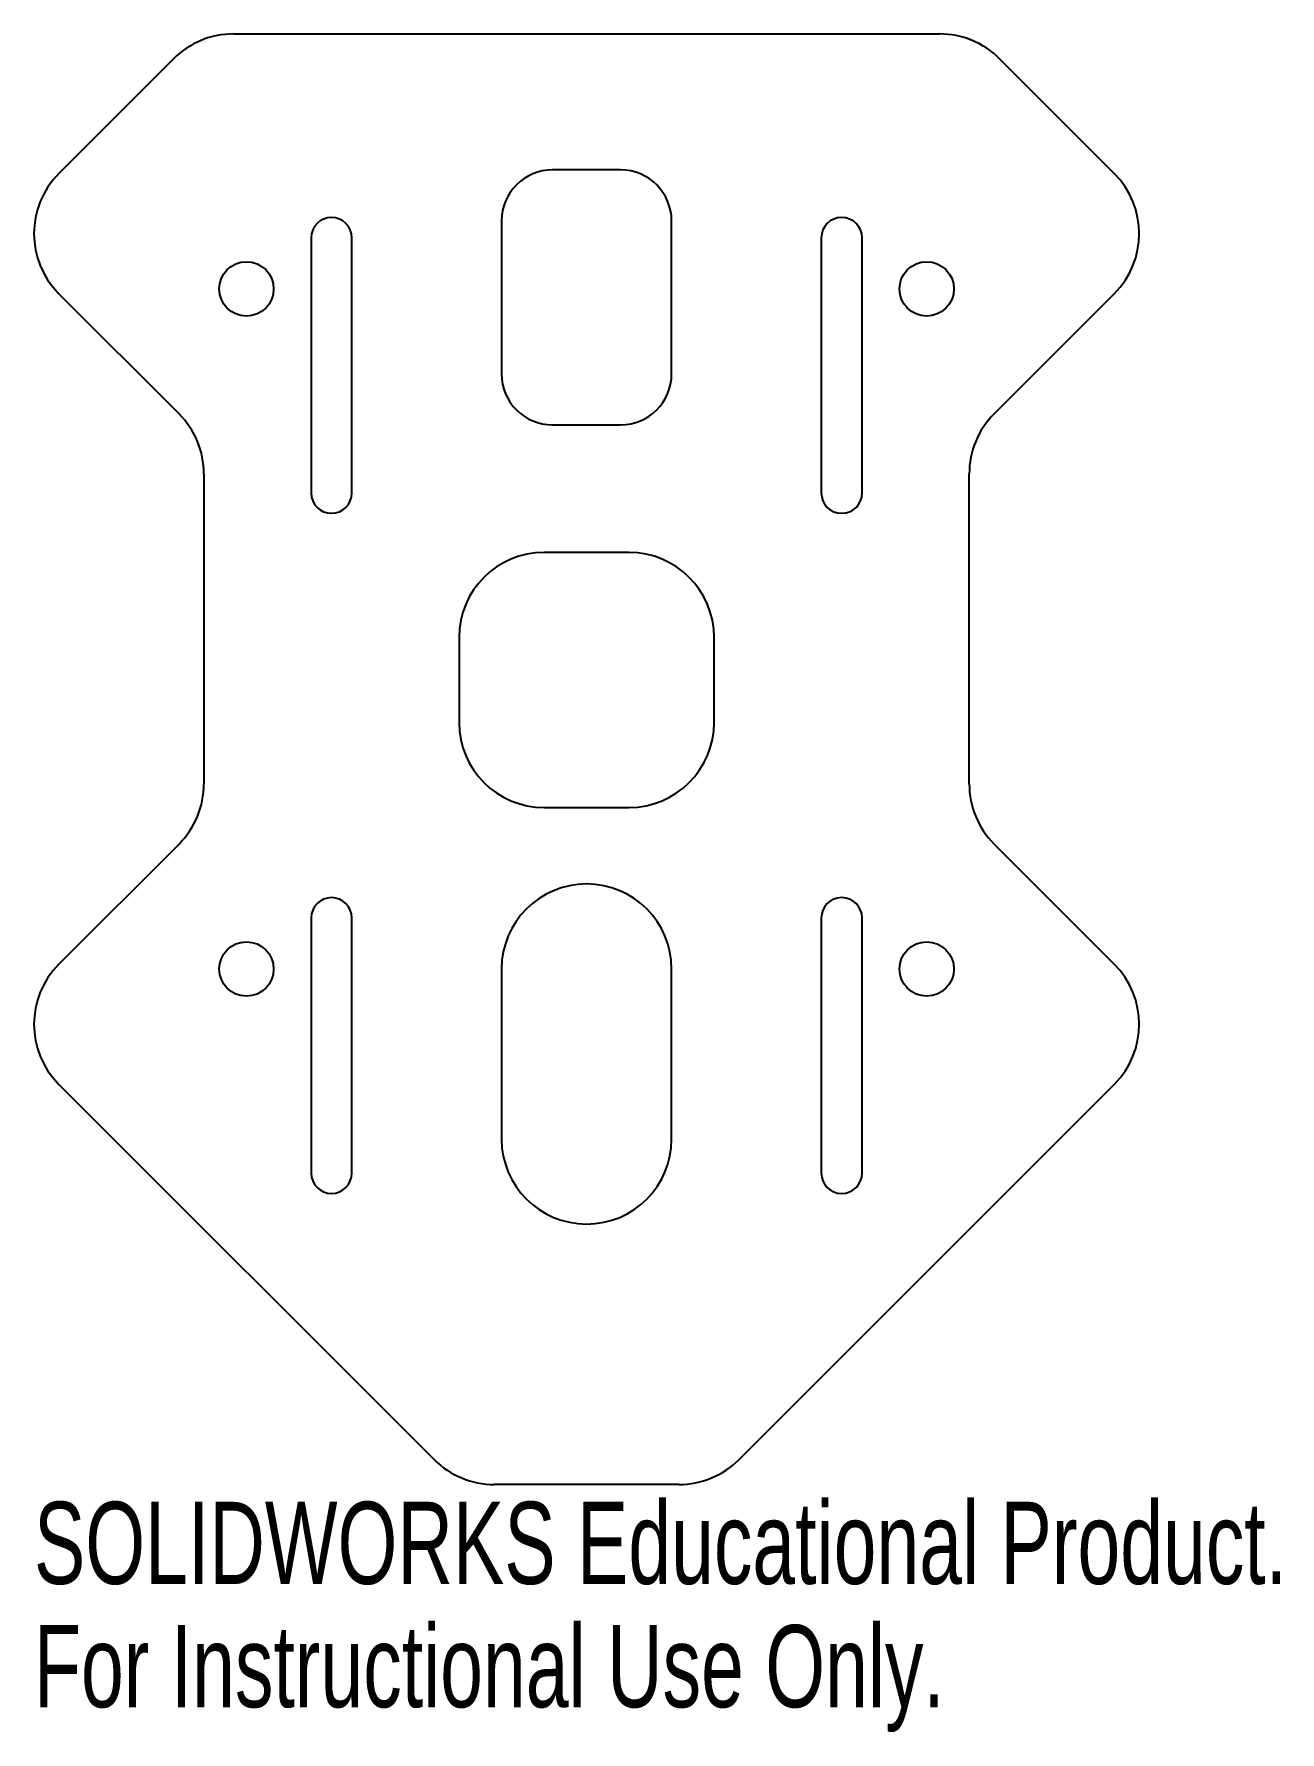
# Model space of a CAD drawing. Header units: millimetres. Extents: x -32.5 to 40.8, y -64.9 to 35.
import ezdxf

# ---------------------------------------------------------------- set-up
doc = ezdxf.new("R2010")
doc.units = ezdxf.units.MM
doc.styles.add('SLDTEXTSTYLE0', font='TXT', dxfattribs={"width": 0.7})

msp = doc.modelspace()

# ---------------------------------------------------------------- linework, layer by layer
at = {"color": 7, "linetype": 'Continuous', "lineweight": 25}
for p, q in [((-20.751, 34.993), (20.751, 34.993)), ((-24.286, 33.529), (-31.029, 26.786)), ((31.029, 26.786), (24.286, 33.529)), ((2, 27), (-2, 27)), ((-5, 24), (-5, 15)), ((5, 15), (5, 24)), ((-16.2, 23), (-16.2, 8)), ((-13.8, 8), (-13.8, 23)), ((13.8, 23), (13.8, 8)), ((16.2, 8), (16.2, 23)), ((-31.029, 19.715), (-23.964, 12.651)), ((23.964, 12.651), (31.029, 19.715)), ((-2, 12), (2, 12)), ((-22.5, 9.115), (-22.5, -9.115)), ((22.5, -9.115), (22.5, 9.115)), ((2.5, 4.5), (-2.5, 4.5)), ((-7.5, -0.5), (-7.5, -5.5)), ((7.5, -5.5), (7.5, -0.5)), ((-2.5, -10.5), (2.5, -10.5)), ((-23.964, -12.651), (-31.029, -19.715)), ((31.029, -19.715), (23.964, -12.651)), ((-16.2, -17), (-16.2, -32)), ((-13.8, -32), (-13.8, -17)), ((13.8, -17), (13.8, -32)), ((16.2, -32), (16.2, -17)), ((-5, -20), (-5, -30)), ((5, -30), (5, -20)), ((-31.029, -26.786), (-8.964, -48.851)), ((8.964, -48.851), (31.029, -26.786)), ((5.429, -50.315), (-5.429, -50.315))]:
    msp.add_line(p, q, dxfattribs=at)
for centre in [(-20, 20), (20, 20), (-20, -20), (20, -20)]:
    msp.add_circle(centre, 1.6, dxfattribs=at)
for centre, radius, start, end in [((-20.751, 29.993), 5, 90, 135), ((20.751, 29.993), 5, 45, 90), ((-2, 24), 3, 90, 180), ((2, 24), 3, 0, 90), ((-27.493, 23.251), 5, 135, 225), ((27.493, 23.251), 5, 315, 45), ((-15, 23), 1.2, 0, 180), ((15, 23), 1.2, 0, 180), ((-2, 15), 3, 180, 270), ((2, 15), 3, 270, 0), ((-27.5, 9.115), 5, 0, 45), ((27.5, 9.115), 5, 135, 180), ((-15, 8), 1.2, 180, 0), ((15, 8), 1.2, 180, 0), ((-2.5, -0.5), 5, 90, 180), ((2.5, -0.5), 5, 0, 90), ((-2.5, -5.5), 5, 180, 270), ((2.5, -5.5), 5, 270, 0), ((-27.5, -9.115), 5, 315, 0), ((27.5, -9.115), 5, 180, 225), ((-15, -17), 1.2, 0, 180), ((0, -20), 5, 0, 180), ((15, -17), 1.2, 0, 180), ((-27.493, -23.251), 5, 135, 225), ((27.493, -23.251), 5, 315, 45), ((0, -30), 5, 180, 0), ((-15, -32), 1.2, 180, 0), ((15, -32), 1.2, 180, 0), ((-5.429, -45.315), 5, 225, 270), ((5.429, -45.315), 5, 270, 315)]:
    msp.add_arc(centre, radius, start, end, dxfattribs=at)

# ---------------------------------------------------------------- texts
at = {"color": 7, "linetype": 'Continuous', "char_height": 4.83362, "attachment_point": 1, "style": 'SLDTEXTSTYLE0'}
for s, insert in [('SOLIDWORKS Educational Product.', (-32.493, -51.335)), ('For Instructional Use Only.', (-32.493, -58.585))]:
    msp.add_mtext(s, dxfattribs=dict(at, insert=insert))

doc.saveas('drawing.dxf')
